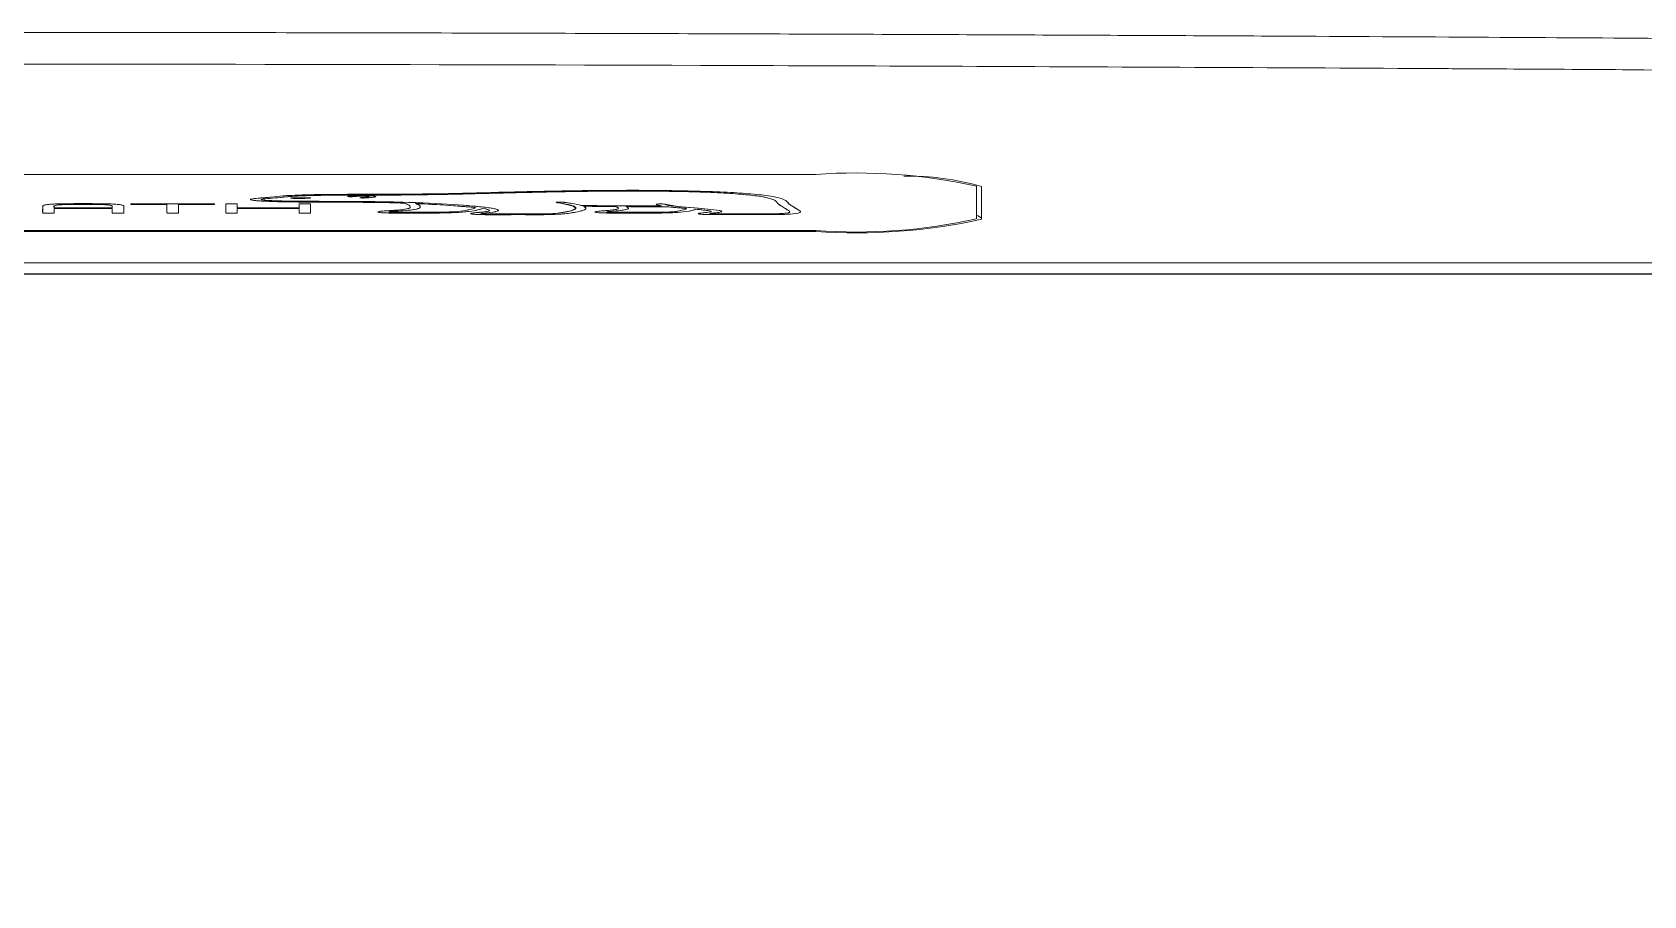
# Model space of a CAD drawing. Extents: x 3571 to 9666, y -561 to 1991.
# Drawn here: x 8438.6 to 8488.7, y 255.7 to 282.5 of the extents above; entities that cross this region are included whole.
import ezdxf

# ---------------------------------------------------------------- set-up
doc = ezdxf.new("R2010")
doc.units = 0
doc.header["$LTSCALE"] = 20
doc.header["$MEASUREMENT"] = 0
doc.layers.get('0').update_dxf_attribs({"linetype": 'CONTINUOUS'})

msp = doc.modelspace()

# ---------------------------------------------------------------- linework, layer by layer
at = {"color": 7, "linetype": 'Continuous', "lineweight": 15}
for p, q in [((8462.996, 278.128), (8411.771, 278.128)), ((8462.996, 278.128), (8411.771, 278.128)), ((8467.996, 276.746), (8467.996, 277.764)), ((8467.996, 276.746), (8467.996, 277.764)), ((8468.146, 276.733), (8468.146, 277.751)), ((8439.329, 277.088), (8441.13, 277.088)), ((8439.329, 277.088), (8441.13, 277.088)), ((8439.329, 277.064), (8439.329, 276.929)), ((8441.13, 277.064), (8439.329, 277.064)), ((8439.329, 277.064), (8439.329, 276.929)), ((8441.13, 277.064), (8439.329, 277.064)), ((8441.13, 276.929), (8441.13, 277.064)), ((8441.13, 276.929), (8441.13, 277.064)), ((8441.744, 277.216), (8444.28, 277.216)), ((8441.744, 277.216), (8444.28, 277.216)), ((8442.832, 277.195), (8441.744, 277.195)), ((8442.832, 277.195), (8441.744, 277.195)), ((8442.832, 276.929), (8442.832, 277.195)), ((8442.832, 276.929), (8442.832, 277.195)), ((8443.192, 277.195), (8443.192, 276.929)), ((8444.28, 277.195), (8443.192, 277.195)), ((8443.192, 277.195), (8443.192, 276.929)), ((8444.28, 277.195), (8443.192, 277.195)), ((8444.312, 277.214), (8444.312, 277.196)), ((8444.312, 277.214), (8444.312, 277.196)), ((8445.017, 277.088), (8446.936, 277.088)), ((8445.017, 277.088), (8446.936, 277.088)), ((8446.936, 277.064), (8445.017, 277.064)), ((8446.936, 277.064), (8445.017, 277.064)), ((8461.798, 277.251), (8461.735, 277.314)), ((8461.798, 277.251), (8461.735, 277.314)), ((8462.066, 277.317), (8462.13, 277.252)), ((8462.066, 277.317), (8462.13, 277.252)), ((8444.979, 276.927), (8444.696, 276.927)), ((8444.979, 276.927), (8444.696, 276.927)), ((8447.258, 276.927), (8446.976, 276.927)), ((8447.258, 276.927), (8446.976, 276.927)), ((8397.996, 276.382), (8462.996, 276.382)), ((8397.996, 276.382), (8462.996, 276.382)), ((8397.996, 276.358), (8462.996, 276.358)), ((8462.996, 276.358), (8462.996, 276.382)), ((8462.996, 276.358), (8462.996, 276.382)), ((8534.933, 275.031), (8326.06, 275.031)), ((8326.3, 275.377), (8534.692, 275.377))]:
    msp.add_line(p, q, dxfattribs=at)
at = {"color": 7, "linetype": 'Continuous', "lineweight": 15, "flags": 128}
for points in [[(8444.696, 276.927), (8444.681, 276.927), (8444.669, 276.927), (8444.66, 276.929), (8444.658, 276.929), (8444.657, 276.929), (8444.657, 276.929), (8444.657, 276.929), (8444.657, 276.929), (8444.657, 276.929), (8444.657, 276.929), (8444.657, 276.929), (8444.657, 276.929), (8444.657, 276.929), (8444.657, 277.088), (8444.657, 277.158), (8444.657, 277.189), (8444.657, 277.203), (8444.657, 277.209), (8444.657, 277.213), (8444.66, 277.214), (8444.669, 277.215), (8444.683, 277.216), (8444.69, 277.216), (8444.693, 277.216), (8444.695, 277.216), (8444.695, 277.216), (8444.696, 277.216), (8444.696, 277.216), (8444.696, 277.216), (8444.696, 277.216), (8444.696, 277.216), (8444.696, 277.216), (8444.854, 277.216), (8444.924, 277.216), (8444.979, 277.216), (8444.993, 277.216), (8445.005, 277.215), (8445.015, 277.214), (8445.017, 277.214), (8445.017, 277.213), (8445.017, 277.213), (8445.017, 277.213), (8445.017, 277.213), (8445.017, 277.213), (8445.017, 277.213), (8445.017, 277.213), (8445.017, 277.213), (8445.017, 277.213), (8445.017, 277.088)], [(8444.696, 276.927), (8444.681, 276.927), (8444.669, 276.927), (8444.66, 276.929), (8444.658, 276.929), (8444.657, 276.929), (8444.657, 276.929), (8444.657, 276.929), (8444.657, 276.929), (8444.657, 276.929), (8444.657, 276.929), (8444.657, 276.929), (8444.657, 276.929), (8444.657, 276.929), (8444.657, 277.088), (8444.657, 277.158), (8444.657, 277.189), (8444.657, 277.203), (8444.657, 277.209), (8444.657, 277.213), (8444.66, 277.214), (8444.669, 277.215), (8444.683, 277.216), (8444.69, 277.216), (8444.693, 277.216), (8444.695, 277.216), (8444.695, 277.216), (8444.696, 277.216), (8444.696, 277.216), (8444.696, 277.216), (8444.696, 277.216), (8444.696, 277.216), (8444.696, 277.216), (8444.854, 277.216), (8444.924, 277.216), (8444.979, 277.216), (8444.993, 277.216), (8445.005, 277.215), (8445.015, 277.214), (8445.017, 277.214), (8445.017, 277.213), (8445.017, 277.213), (8445.017, 277.213), (8445.017, 277.213), (8445.017, 277.213), (8445.017, 277.213), (8445.017, 277.213), (8445.017, 277.213), (8445.017, 277.213), (8445.017, 277.088)], [(8446.936, 277.088), (8446.936, 277.158), (8446.936, 277.189), (8446.936, 277.203), (8446.936, 277.209), (8446.936, 277.213), (8446.939, 277.214), (8446.947, 277.215), (8446.962, 277.216), (8446.969, 277.216), (8446.973, 277.216), (8446.974, 277.216), (8446.975, 277.216), (8446.975, 277.216), (8446.975, 277.216), (8446.976, 277.216), (8446.976, 277.216), (8446.976, 277.216), (8446.976, 277.216), (8447.134, 277.216), (8447.203, 277.216), (8447.258, 277.216), (8447.272, 277.216), (8447.285, 277.215), (8447.294, 277.214), (8447.296, 277.214), (8447.296, 277.213), (8447.296, 277.213), (8447.296, 277.213), (8447.296, 277.213), (8447.296, 277.213), (8447.296, 277.213), (8447.296, 277.213), (8447.296, 277.213), (8447.296, 277.213), (8447.296, 277.054), (8447.296, 276.984), (8447.296, 276.954), (8447.296, 276.94), (8447.296, 276.934), (8447.296, 276.929), (8447.293, 276.928), (8447.285, 276.927), (8447.272, 276.927), (8447.258, 276.927)], [(8446.936, 277.088), (8446.936, 277.158), (8446.936, 277.189), (8446.936, 277.203), (8446.936, 277.209), (8446.936, 277.213), (8446.939, 277.214), (8446.947, 277.215), (8446.962, 277.216), (8446.969, 277.216), (8446.973, 277.216), (8446.974, 277.216), (8446.975, 277.216), (8446.975, 277.216), (8446.975, 277.216), (8446.976, 277.216), (8446.976, 277.216), (8446.976, 277.216), (8446.976, 277.216), (8447.134, 277.216), (8447.203, 277.216), (8447.258, 277.216), (8447.272, 277.216), (8447.285, 277.215), (8447.294, 277.214), (8447.296, 277.214), (8447.296, 277.213), (8447.296, 277.213), (8447.296, 277.213), (8447.296, 277.213), (8447.296, 277.213), (8447.296, 277.213), (8447.296, 277.213), (8447.296, 277.213), (8447.296, 277.213), (8447.296, 277.054), (8447.296, 276.984), (8447.296, 276.954), (8447.296, 276.94), (8447.296, 276.934), (8447.296, 276.929), (8447.293, 276.928), (8447.285, 276.927), (8447.272, 276.927), (8447.258, 276.927)], [(8446.976, 276.927), (8446.96, 276.927), (8446.947, 276.927), (8446.938, 276.929), (8446.936, 276.929), (8446.936, 276.929), (8446.936, 276.929), (8446.936, 276.929), (8446.936, 276.929), (8446.936, 276.929), (8446.936, 276.929), (8446.936, 276.929), (8446.936, 276.929), (8446.936, 276.929), (8446.936, 277.064)], [(8446.976, 276.927), (8446.96, 276.927), (8446.947, 276.927), (8446.938, 276.929), (8446.936, 276.929), (8446.936, 276.929), (8446.936, 276.929), (8446.936, 276.929), (8446.936, 276.929), (8446.936, 276.929), (8446.936, 276.929), (8446.936, 276.929), (8446.936, 276.929), (8446.936, 276.929), (8446.936, 277.064)], [(8452.756, 276.934), (8452.756, 276.934), (8452.756, 276.934), (8452.756, 276.934), (8452.756, 276.934), (8452.756, 276.934), (8452.754, 276.934), (8452.747, 276.934), (8452.73, 276.932), (8452.686, 276.928), (8452.606, 276.918), (8452.59, 276.915), (8452.589, 276.911), (8452.599, 276.908), (8452.629, 276.905), (8452.671, 276.902), (8452.759, 276.901), (8452.94, 276.901), (8453.24, 276.901), (8453.779, 276.901), (8454.399, 276.901), (8454.694, 276.903), (8454.826, 276.91), (8454.876, 276.914), (8454.897, 276.916), (8454.905, 276.917), (8454.909, 276.918), (8454.911, 276.918), (8454.912, 276.918), (8454.912, 276.918), (8454.912, 276.918), (8454.912, 276.918), (8454.912, 276.918), (8455.395, 277), (8455.539, 277.078), (8455.455, 277.146), (8455.11, 277.227), (8454.953, 277.25)], [(8458.204, 277.148), (8458.065, 277.181), (8458.041, 277.195), (8458.047, 277.202), (8458.071, 277.206), (8458.109, 277.209), (8458.14, 277.21), (8458.176, 277.21), (8458.213, 277.21), (8458.243, 277.21), (8458.275, 277.208), (8458.298, 277.205), (8458.313, 277.201), (8458.317, 277.199), (8458.318, 277.198), (8458.318, 277.198), (8458.318, 277.198), (8458.318, 277.198), (8458.318, 277.198), (8458.318, 277.198), (8458.318, 277.198), (8458.318, 277.198), (8458.318, 277.198), (8458.705, 277.128), (8459.347, 277.074), (8459.73, 277.039), (8460.017, 277.003), (8460.081, 276.975), (8459.984, 276.947), (8459.776, 276.926), (8459.736, 276.921), (8459.711, 276.916), (8459.704, 276.912), (8459.71, 276.909), (8459.729, 276.905), (8459.759, 276.903), (8459.799, 276.902), (8459.867, 276.901), (8459.977, 276.901), (8460.173, 276.901), (8460.523, 276.901), (8461.117, 276.901), (8461.378, 276.901), (8461.493, 276.901), (8461.584, 276.901), (8461.626, 276.901), (8461.698, 276.902), (8461.877, 276.908), (8462.035, 276.92), (8462.144, 276.937), (8462.192, 276.96), (8462.177, 276.988), (8462.108, 277.032), (8461.922, 277.151)], [(8462.252, 277.154), (8462.438, 277.035), (8462.506, 276.99), (8462.521, 276.957), (8462.449, 276.928), (8462.288, 276.904), (8462.047, 276.887), (8461.861, 276.88), (8461.703, 276.877), (8461.61, 276.877), (8461.589, 276.877), (8461.584, 276.877), (8461.583, 276.877), (8461.582, 276.877), (8461.582, 276.877), (8461.582, 276.877), (8461.582, 276.877), (8461.582, 276.877), (8461.582, 276.877), (8460.529, 276.877), (8460.115, 276.877), (8459.655, 276.878), (8459.521, 276.883), (8459.416, 276.89), (8459.368, 276.897), (8459.342, 276.907), (8459.361, 276.917), (8459.589, 276.944), (8459.745, 276.967), (8459.732, 276.989), (8459.547, 277.015), (8459.264, 277.044)], [(8468.146, 276.77), (8468.047, 276.843), (8467.996, 276.86)]]:
    msp.add_lwpolyline(points, dxfattribs=at)
at = {"color": 7, "linetype": 'Continuous', "lineweight": 15}
for centre, radius, start, end in [((8464.24, 260.68), 17.493, 77.5989, 94.0761), ((8464.24, 260.68), 17.493, 77.5989, 94.0761), ((8465.933, 270.259), 7.812, 73.5397, 91.4767), ((8439.15, 278.376), 1.457, 263.9491, 277.0618), ((8464.24, 293.831), 17.493, 265.9241, 282.4008), ((8464.24, 293.831), 17.493, 265.9241, 282.4008), ((8464.277, 294.33), 18.018, 265.9243, 282.4009)]:
    msp.add_arc(centre, radius, start, end, dxfattribs=at)
for points, knots in [([(8586.207, 275.427), (8585.806, 275.498), (8583.419, 275.921), (8579.407, 276.556), (8574.923, 277.222), (8571.363, 277.715), (8568.282, 278.12), (8565.166, 278.503), (8562.334, 278.832), (8559.608, 279.131), (8556.857, 279.416), (8553.887, 279.705), (8550.806, 279.983), (8547.538, 280.254), (8544.104, 280.517), (8538.234, 280.927), (8530.155, 281.388), (8520.154, 281.808), (8510.689, 282.088), (8503.385, 282.226), (8497.997, 282.291), (8494.011, 282.324), (8489.265, 282.357), (8483.597, 282.392), (8477.009, 282.429), (8469.496, 282.464), (8461.058, 282.497), (8451.694, 282.524), (8441.404, 282.543), (8434.235, 282.546), (8430.496, 282.547)], [0, 0, 0, 0, 0.007942, 0.047278, 0.078077, 0.09541, 0.117873, 0.138922, 0.157097, 0.174981, 0.193535, 0.211422, 0.233444, 0.254725, 0.276456, 0.30182, 0.371991, 0.43612, 0.496896, 0.553414, 0.574736, 0.598799, 0.628672, 0.664319, 0.705767, 0.753009, 0.806051, 0.864895, 0.929545, 1, 1, 1, 1]), ([(8534.692, 275.377), (8534.618, 275.481), (8534.542, 275.584), (8534.429, 275.731), (8534.395, 275.774), (8534.327, 275.862), (8534.292, 275.906), (8534.187, 276.037), (8534.115, 276.125), (8533.894, 276.388), (8533.74, 276.563), (8533.259, 277.088), (8532.912, 277.438), (8532.445, 277.876), (8532.35, 277.963), (8532.206, 278.094), (8532.148, 278.138), (8532.01, 278.225), (8531.931, 278.269), (8531.478, 278.485), (8530.944, 278.657), (8529.541, 278.993), (8528.671, 279.157), (8527.131, 279.395), (8526.578, 279.473), (8525.692, 279.588), (8525.387, 279.626), (8524.758, 279.701), (8524.435, 279.738), (8522.771, 279.921), (8521.294, 280.06), (8518.081, 280.322), (8516.344, 280.444), (8512.645, 280.669), (8510.684, 280.772), (8506.578, 280.956), (8504.433, 281.037), (8500.005, 281.177), (8497.722, 281.234), (8493.065, 281.326), (8490.691, 281.359), (8487.698, 281.385), (8487.098, 281.389), (8485.896, 281.396), (8485.295, 281.4), (8484.094, 281.407), (8483.492, 281.41), (8482.591, 281.415), (8482.29, 281.417), (8481.689, 281.42), (8481.389, 281.422), (8478.682, 281.437), (8476.278, 281.449), (8469.058, 281.482), (8464.242, 281.501), (8449.788, 281.546), (8440.142, 281.561), (8430.496, 281.561)], [0.7121402, 0.7121402, 0.7121402, 0.7121402, 0.719641, 0.719641, 0.7228269, 0.7228269, 0.7260128, 0.7260128, 0.7323846, 0.7323846, 0.7451281, 0.7451281, 0.7706153, 0.7706153, 0.7769871, 0.7769871, 0.780173, 0.780173, 0.7833589, 0.7833589, 0.7961025, 0.7961025, 0.8088461, 0.8088461, 0.8152179, 0.8152179, 0.8184038, 0.8184038, 0.8215897, 0.8215897, 0.8343333, 0.8343333, 0.8470769, 0.8470769, 0.8598205, 0.8598205, 0.8725641, 0.8725641, 0.8853077, 0.8853077, 0.8980513, 0.8980513, 0.9012372, 0.9012372, 0.9044231, 0.9044231, 0.907609, 0.907609, 0.9092019, 0.9092019, 0.9107949, 0.9107949, 0.9235384, 0.9235384, 0.9490256, 0.9490256, 1, 1, 1, 1]), ([(8446.083, 277.425), (8446.192, 277.437), (8446.411, 277.462), (8446.88, 277.485), (8447.356, 277.499), (8447.831, 277.506), (8448.298, 277.509), (8448.919, 277.509), (8449.855, 277.508), (8451.265, 277.523), (8452.641, 277.559), (8453.901, 277.59), (8455.006, 277.614), (8456.458, 277.634), (8457.942, 277.636), (8459.307, 277.611), (8460.251, 277.576), (8460.906, 277.531), (8461.441, 277.477), (8461.867, 277.409), (8461.997, 277.349), (8462.066, 277.317)], [0, 0, 0, 0, 0.031713, 0.063849, 0.086985, 0.112266, 0.140208, 0.160701, 0.210342, 0.287821, 0.384064, 0.44004, 0.498202, 0.565996, 0.673198, 0.729153, 0.786354, 0.839348, 0.868778, 0.930854, 1, 1, 1, 1]), ([(8446.083, 277.425), (8446.192, 277.437), (8446.411, 277.462), (8446.88, 277.485), (8447.356, 277.499), (8447.831, 277.506), (8448.298, 277.509), (8448.919, 277.509), (8449.855, 277.508), (8451.265, 277.523), (8452.641, 277.559), (8453.901, 277.59), (8455.006, 277.614), (8456.458, 277.634), (8457.942, 277.636), (8459.307, 277.611), (8460.251, 277.576), (8460.906, 277.531), (8461.441, 277.477), (8461.867, 277.409), (8461.997, 277.349), (8462.066, 277.317)], [0, 0, 0, 0, 0.031713, 0.063849, 0.086985, 0.112266, 0.140208, 0.160701, 0.210342, 0.287821, 0.384064, 0.44004, 0.498202, 0.565996, 0.673198, 0.729153, 0.786354, 0.839348, 0.868778, 0.930854, 1, 1, 1, 1]), ([(8461.735, 277.314), (8461.609, 277.398), (8461.244, 277.464), (8460.65, 277.513), (8459.366, 277.618), (8457.326, 277.619), (8455.839, 277.601), (8454.908, 277.59), (8453.998, 277.567), (8453.118, 277.545), (8452.364, 277.526), (8451.584, 277.507), (8450.79, 277.494), (8450.218, 277.486), (8449.525, 277.485), (8448.914, 277.485), (8448.728, 277.485), (8448.542, 277.485), (8448.356, 277.484), (8447.365, 277.483), (8446.7, 277.459), (8446.377, 277.414), (8446.369, 277.413), (8446.361, 277.412), (8446.353, 277.411)], [0, 0, 0, 0, 0.1390248, 0.1390248, 0.1390248, 0.2780496, 0.2780496, 0.2780496, 0.4170744, 0.4170744, 0.4170744, 0.5560992, 0.5560992, 0.5560992, 0.695124, 0.695124, 0.695124, 0.8472279, 0.8472279, 0.8472279, 0.9862527, 0.9862527, 0.9862527, 0.9999967, 0.9999967, 0.9999967, 0.9999967]), ([(8461.735, 277.314), (8461.671, 277.344), (8461.55, 277.4), (8461.157, 277.464), (8460.665, 277.514), (8460.059, 277.556), (8459.182, 277.589), (8457.73, 277.615), (8456.068, 277.608), (8454.356, 277.576), (8453.022, 277.542), (8451.739, 277.511), (8450.529, 277.488), (8449.563, 277.485), (8448.961, 277.485), (8448.665, 277.485), (8448.52, 277.485), (8448.428, 277.485), (8448.388, 277.484), (8448.37, 277.484), (8448.363, 277.484), (8448.359, 277.484), (8448.358, 277.484), (8448.357, 277.484), (8448.108, 277.484), (8447.646, 277.48), (8447.083, 277.466), (8446.702, 277.446), (8446.484, 277.428), (8446.389, 277.415), (8446.353, 277.411)], [0, 0, 0, 0, 0.067679, 0.128077, 0.156571, 0.207302, 0.262913, 0.317602, 0.452125, 0.531264, 0.60887, 0.684651, 0.754398, 0.814077, 0.843169, 0.853676, 0.862923, 0.866991, 0.868781, 0.869569, 0.869915, 0.870068, 0.870135, 0.870164, 0.870188, 0.911274, 0.946094, 0.967152, 0.987655, 1, 1, 1, 1]), ([(8438.969, 276.929), (8438.967, 276.979), (8438.965, 277.04), (8438.974, 277.118), (8438.951, 277.155), (8439.054, 277.184), (8439.201, 277.201), (8439.466, 277.214), (8439.825, 277.219), (8440.229, 277.219), (8440.632, 277.219), (8440.991, 277.214), (8441.256, 277.201), (8441.405, 277.184), (8441.508, 277.155), (8441.486, 277.118), (8441.493, 277.062), (8441.49, 277.01), (8441.49, 276.965), (8441.491, 276.945), (8441.49, 276.936), (8441.491, 276.933), (8441.49, 276.931), (8441.491, 276.93), (8441.49, 276.929), (8441.486, 276.928), (8441.482, 276.928), (8441.479, 276.927)], [0, 0, 0, 0, 0.20887, 0.261087, 0.331134, 0.361966, 0.387819, 0.413062, 0.458708, 0.498323, 0.537779, 0.583361, 0.608673, 0.634592, 0.665455, 0.735481, 0.787698, 0.904665, 0.956131, 0.978778, 0.98874, 0.993125, 0.995053, 0.996568, 0.997291, 0.998294, 1, 1, 1, 1]), ([(8438.969, 276.929), (8438.969, 277), (8438.969, 277.07), (8438.969, 277.141), (8438.969, 277.171), (8439.064, 277.19), (8439.419, 277.213), (8439.697, 277.219), (8440.089, 277.219), (8440.182, 277.219), (8440.276, 277.219), (8440.37, 277.219), (8440.759, 277.219), (8441.037, 277.213), (8441.394, 277.19), (8441.49, 277.171), (8441.49, 277.141), (8441.49, 277.07), (8441.49, 277), (8441.49, 276.929), (8441.49, 276.929), (8441.486, 276.928), (8441.479, 276.927)], [0, 0, 0, 0, 0.3360694, 0.3360694, 0.3360694, 0.3951222, 0.3951222, 0.454175, 0.454175, 0.454175, 0.4867722, 0.4867722, 0.4867722, 0.545825, 0.545825, 0.6048778, 0.6048778, 0.6048778, 0.9409472, 0.9409472, 0.9409472, 0.9999855, 0.9999855, 0.9999855, 0.9999855]), ([(8441.13, 277.088), (8441.129, 277.099), (8441.126, 277.124), (8441.147, 277.155), (8441.049, 277.176), (8440.937, 277.186), (8440.669, 277.197), (8440.23, 277.195), (8439.79, 277.197), (8439.522, 277.186), (8439.41, 277.176), (8439.27, 277.144), (8439.302, 277.113), (8439.329, 277.088)], [0, 0, 0, 0, 0.109934, 0.246434, 0.289894, 0.329355, 0.368592, 0.500142, 0.631562, 0.670763, 0.710197, 0.75365, 1, 1, 1, 1]), ([(8441.13, 277.088), (8441.13, 277.105), (8441.13, 277.122), (8441.13, 277.139), (8441.13, 277.161), (8441.086, 277.175), (8440.819, 277.194), (8440.627, 277.196), (8440.37, 277.196), (8440.276, 277.196), (8440.182, 277.196), (8440.089, 277.196), (8439.832, 277.196), (8439.64, 277.194), (8439.374, 277.175), (8439.33, 277.161), (8439.33, 277.139), (8439.329, 277.122), (8439.329, 277.105), (8439.329, 277.088)], [0.0000031, 0.0000031, 0.0000031, 0.0000031, 0.1893257, 0.1893257, 0.1893257, 0.3258258, 0.3258258, 0.4623259, 0.4623259, 0.4623259, 0.537674, 0.537674, 0.537674, 0.6741742, 0.6741742, 0.8106743, 0.8106743, 0.8106743, 0.9999969, 0.9999969, 0.9999969, 0.9999969]), ([(8441.705, 277.196), (8441.705, 277.2), (8441.706, 277.204), (8441.705, 277.21), (8441.706, 277.212), (8441.705, 277.214), (8441.706, 277.214), (8441.71, 277.215), (8441.715, 277.215), (8441.722, 277.216), (8441.732, 277.216), (8441.74, 277.216), (8441.744, 277.216)], [0, 0, 0, 0, 0.460722, 0.663419, 0.75263, 0.822723, 0.841458, 0.864823, 0.89211, 0.923304, 0.958784, 1, 1, 1, 1]), ([(8441.705, 277.196), (8441.705, 277.202), (8441.705, 277.208), (8441.705, 277.214), (8441.705, 277.215), (8441.718, 277.216), (8441.744, 277.216)], [0, 0, 0, 0, 0.322952, 0.322952, 0.322952, 1, 1, 1, 1]), ([(8441.708, 277.196), (8441.708, 277.196), (8441.708, 277.196), (8441.707, 277.196), (8441.707, 277.196), (8441.707, 277.196), (8441.707, 277.196), (8441.707, 277.196), (8441.706, 277.196), (8441.706, 277.196), (8441.706, 277.196), (8441.706, 277.196), (8441.706, 277.196), (8441.705, 277.196)], [0, 0, 0, 0, 0.086303, 0.14194, 0.178037, 0.214487, 0.22747, 0.239978, 0.251162, 0.264984, 0.300628, 0.408856, 1, 1, 1, 1]), ([(8441.744, 277.195), (8441.739, 277.195), (8441.73, 277.195), (8441.719, 277.195), (8441.712, 277.196), (8441.709, 277.196), (8441.708, 277.196)], [0, 0, 0, 0, 0.39732, 0.7097, 0.905333, 1, 1, 1, 1]), ([(8444.28, 277.216), (8444.287, 277.216), (8444.295, 277.216), (8444.305, 277.216), (8444.309, 277.215), (8444.311, 277.215), (8444.312, 277.214), (8444.312, 277.214)], [0, 0, 0, 0, 0.420815, 0.518599, 0.598991, 0.757849, 1, 1, 1, 1]), ([(8444.312, 277.196), (8444.312, 277.196), (8444.312, 277.196), (8444.311, 277.196), (8444.309, 277.196), (8444.304, 277.195), (8444.294, 277.195), (8444.286, 277.195), (8444.28, 277.195)], [0, 0, 0, 0, 0.144697, 0.200039, 0.262449, 0.368949, 0.5416, 1, 1, 1, 1]), ([(8445.017, 277.064), (8445.018, 277.039), (8445.018, 277.003), (8445.017, 276.962), (8445.018, 276.944), (8445.016, 276.935), (8445.02, 276.931), (8445.015, 276.928), (8445.006, 276.927), (8444.994, 276.927), (8444.984, 276.927), (8444.979, 276.927)], [0, 0, 0, 0, 0.542079, 0.780581, 0.885531, 0.931706, 0.967979, 0.976157, 0.984255, 0.992242, 1, 1, 1, 1]), ([(8445.017, 277.064), (8445.018, 277.039), (8445.018, 277.003), (8445.017, 276.962), (8445.018, 276.944), (8445.016, 276.935), (8445.02, 276.931), (8445.015, 276.928), (8445.006, 276.927), (8444.994, 276.927), (8444.984, 276.927), (8444.979, 276.927)], [0, 0, 0, 0, 0.542079, 0.780581, 0.885531, 0.931706, 0.967979, 0.976157, 0.984255, 0.992242, 1, 1, 1, 1]), ([(8450.188, 277.236), (8449.918, 277.245), (8449.632, 277.252), (8449.33, 277.256), (8448.861, 277.262), (8448.064, 277.265), (8447.423, 277.268), (8447.224, 277.269), (8447.025, 277.27), (8446.827, 277.271), (8446.422, 277.273), (8445.745, 277.29), (8445.508, 277.323), (8445.384, 277.34), (8445.395, 277.359), (8445.542, 277.377), (8445.62, 277.387), (8445.722, 277.394), (8445.915, 277.408), (8446.002, 277.415), (8446.071, 277.423), (8446.077, 277.424), (8446.083, 277.425)], [0, 0, 0, 0, 0.138054, 0.138054, 0.138054, 0.276108, 0.276108, 0.276108, 0.437954, 0.437954, 0.437954, 0.576009, 0.576009, 0.576009, 0.714063, 0.714063, 0.714063, 0.852117, 0.852117, 0.990171, 0.990171, 1, 1, 1, 1]), ([(8450.188, 277.236), (8449.999, 277.242), (8449.53, 277.256), (8448.582, 277.263), (8447.729, 277.267), (8447.074, 277.27), (8446.597, 277.271), (8446.151, 277.282), (8445.777, 277.299), (8445.595, 277.312), (8445.478, 277.326), (8445.421, 277.34), (8445.42, 277.356), (8445.49, 277.371), (8445.638, 277.388), (8445.87, 277.403), (8446.014, 277.418), (8446.083, 277.425)], [0, 0, 0, 0, 0.0922829, 0.229592, 0.4300892, 0.4826, 0.5280575, 0.6473262, 0.6896227, 0.730289, 0.761522, 0.7906789, 0.8194057, 0.86011, 0.8882573, 0.9462464, 1, 1, 1, 1]), ([(8446.353, 277.411), (8446.249, 277.401), (8446.056, 277.384), (8445.794, 277.365), (8445.748, 277.348), (8445.762, 277.34), (8445.831, 277.329), (8446.022, 277.315), (8446.381, 277.301), (8446.675, 277.297), (8446.85, 277.295)], [0, 0, 0, 0, 0.20392, 0.379699, 0.428926, 0.475881, 0.508636, 0.639271, 0.786203, 1, 1, 1, 1]), ([(8446.353, 277.411), (8446.249, 277.401), (8446.056, 277.384), (8445.794, 277.365), (8445.748, 277.348), (8445.762, 277.34), (8445.831, 277.329), (8446.022, 277.315), (8446.381, 277.301), (8446.675, 277.297), (8446.85, 277.295)], [0, 0, 0, 0, 0.20392, 0.379699, 0.428926, 0.475881, 0.508636, 0.639271, 0.786203, 1, 1, 1, 1]), ([(8446.685, 277.395), (8446.684, 277.395), (8446.684, 277.395), (8446.683, 277.396), (8446.684, 277.397), (8446.69, 277.398), (8446.698, 277.399), (8446.712, 277.4), (8446.724, 277.4), (8446.73, 277.401)], [0, 0, 0, 0, 0.04413, 0.1256, 0.334216, 0.473974, 0.625825, 0.796202, 1, 1, 1, 1]), ([(8446.98, 277.376), (8446.978, 277.376), (8446.97, 277.376), (8446.95, 277.375), (8446.921, 277.375), (8446.887, 277.375), (8446.855, 277.376), (8446.819, 277.377), (8446.775, 277.382), (8446.726, 277.386), (8446.695, 277.392), (8446.686, 277.394), (8446.685, 277.395), (8446.685, 277.395), (8446.685, 277.395)], [0, 0, 0, 0, 0.017805, 0.051589, 0.140616, 0.209049, 0.282551, 0.361488, 0.486811, 0.756898, 0.921891, 0.995116, 0.999667, 1, 1, 1, 1]), ([(8446.98, 277.376), (8446.979, 277.376), (8446.872, 277.373), (8446.811, 277.378), (8446.688, 277.389), (8446.685, 277.395), (8446.685, 277.395)], [0, 0, 0, 0, 0.49917, 0.49917, 0.49917, 1, 1, 1, 1]), ([(8446.73, 277.401), (8446.731, 277.401), (8446.732, 277.401), (8446.746, 277.401), (8446.8, 277.402), (8446.913, 277.404), (8447.091, 277.404), (8447.221, 277.402), (8447.293, 277.4)], [0, 0, 0, 0, 0.001576, 0.005842, 0.082684, 0.297309, 0.60832, 1, 1, 1, 1]), ([(8446.85, 277.295), (8446.938, 277.294), (8447.114, 277.293), (8447.585, 277.291), (8448.3, 277.288), (8449.547, 277.283), (8451.046, 277.239), (8452.161, 277.163), (8452.854, 277.095), (8453.126, 277.041), (8453.176, 276.982), (8452.896, 276.95), (8452.756, 276.934)], [0, 0, 0, 0, 0.028697, 0.057394, 0.152902, 0.261599, 0.461431, 0.661536, 0.748987, 0.8359, 0.918194, 1, 1, 1, 1]), ([(8446.85, 277.295), (8447.047, 277.294), (8447.245, 277.293), (8447.442, 277.292), (8448.091, 277.289), (8448.9, 277.286), (8449.387, 277.28), (8450.735, 277.262), (8451.785, 277.192), (8453.096, 277.078), (8453.448, 276.99), (8452.756, 276.934)], [0, 0, 0, 0, 0.27971, 0.27971, 0.27971, 0.519806, 0.519806, 0.519806, 0.759903, 0.759903, 1, 1, 1, 1]), ([(8447.293, 277.4), (8447.294, 277.4), (8447.296, 277.4), (8447.299, 277.4), (8447.303, 277.399), (8447.306, 277.399), (8447.307, 277.398), (8447.303, 277.397), (8447.287, 277.394), (8447.241, 277.39), (8447.168, 277.384), (8447.08, 277.379), (8447.014, 277.377), (8446.985, 277.376), (8446.98, 277.376), (8446.98, 277.376), (8446.98, 277.376)], [0, 0, 0, 0, 0.004723, 0.013358, 0.027045, 0.044843, 0.068074, 0.09941, 0.142275, 0.295532, 0.5394, 0.811672, 0.968085, 0.997949, 0.999886, 1, 1, 1, 1]), ([(8447.293, 277.4), (8447.293, 277.4), (8447.331, 277.399), (8447.28, 277.394), (8447.129, 277.379), (8446.98, 277.376), (8446.98, 277.376)], [0, 0, 0, 0, 0.498609, 0.498609, 0.498609, 1, 1, 1, 1]), ([(8448.962, 277.395), (8449.002, 277.397), (8449.09, 277.401), (8449.195, 277.41), (8449.283, 277.421), (8449.328, 277.432), (8449.327, 277.442), (8449.288, 277.45), (8449.219, 277.457), (8449.134, 277.461), (8449.053, 277.465), (8448.924, 277.466), (8448.779, 277.464), (8448.641, 277.458), (8448.543, 277.452), (8448.479, 277.448), (8448.447, 277.445), (8448.44, 277.442), (8448.445, 277.439), (8448.463, 277.437), (8448.471, 277.437)], [0, 0, 0, 0, 0.070187, 0.154046, 0.242829, 0.328867, 0.383425, 0.434869, 0.512766, 0.540194, 0.59632, 0.647426, 0.730831, 0.813484, 0.879429, 0.920937, 0.941404, 0.96146, 0.980858, 1, 1, 1, 1]), ([(8448.962, 277.395), (8449.002, 277.397), (8449.09, 277.401), (8449.195, 277.41), (8449.283, 277.421), (8449.328, 277.432), (8449.327, 277.442), (8449.288, 277.45), (8449.219, 277.457), (8449.134, 277.461), (8449.053, 277.465), (8448.924, 277.466), (8448.779, 277.464), (8448.641, 277.458), (8448.543, 277.452), (8448.479, 277.448), (8448.447, 277.445), (8448.44, 277.442), (8448.445, 277.439), (8448.463, 277.437), (8448.471, 277.437)], [0, 0, 0, 0, 0.070187, 0.154046, 0.242829, 0.328867, 0.383425, 0.434869, 0.512766, 0.540194, 0.59632, 0.647426, 0.730831, 0.813484, 0.879429, 0.920937, 0.941404, 0.96146, 0.980858, 1, 1, 1, 1]), ([(8448.471, 277.437), (8448.483, 277.436), (8448.508, 277.435), (8448.551, 277.435), (8448.588, 277.436), (8448.606, 277.437), (8448.615, 277.438)], [0, 0, 0, 0, 0.2692431, 0.5456656, 0.7709683, 1, 1, 1, 1]), ([(8448.615, 277.438), (8448.634, 277.439), (8448.841, 277.457), (8449.018, 277.448), (8449.082, 277.444), (8449.11, 277.44), (8449.1, 277.433), (8449.085, 277.423), (8448.965, 277.412), (8448.884, 277.408)], [0, 0, 0, 0, 0.333333, 0.333333, 0.333333, 0.666667, 0.666667, 0.666667, 1, 1, 1, 1]), ([(8448.615, 277.438), (8448.629, 277.439), (8448.662, 277.441), (8448.721, 277.445), (8448.796, 277.449), (8448.869, 277.45), (8448.934, 277.45), (8448.983, 277.449), (8449.029, 277.447), (8449.066, 277.445), (8449.09, 277.441), (8449.102, 277.438), (8449.103, 277.434), (8449.085, 277.427), (8449.036, 277.42), (8448.968, 277.413), (8448.91, 277.41), (8448.884, 277.408)], [0, 0, 0, 0, 0.054091, 0.131926, 0.21189, 0.29246, 0.338152, 0.385934, 0.427475, 0.483499, 0.523891, 0.565577, 0.610808, 0.683673, 0.79881, 0.910189, 1, 1, 1, 1]), ([(8448.884, 277.408), (8448.836, 277.406), (8448.806, 277.402), (8448.849, 277.395), (8448.912, 277.394), (8448.962, 277.395)], [0, 0, 0, 0, 0.5, 0.5, 1, 1, 1, 1]), ([(8448.884, 277.408), (8448.873, 277.408), (8448.85, 277.406), (8448.828, 277.404), (8448.818, 277.401), (8448.824, 277.398), (8448.848, 277.396), (8448.884, 277.395), (8448.924, 277.394), (8448.949, 277.395), (8448.962, 277.395)], [0, 0, 0, 0, 0.131807, 0.261874, 0.387014, 0.510114, 0.630332, 0.749133, 0.872351, 1, 1, 1, 1]), ([(8452.647, 277.07), (8452.543, 277.011), (8452.119, 276.927), (8451.127, 276.927), (8450.722, 276.927), (8450.318, 276.927), (8449.733, 276.927), (8449.593, 276.931), (8449.418, 276.944), (8449.377, 276.954), (8449.388, 276.964), (8449.408, 276.983), (8449.68, 276.998), (8449.684, 276.998)], [0, 0, 0, 0, 0.156715, 0.156715, 0.156715, 0.529854, 0.529854, 0.68657, 0.68657, 0.843285, 0.843285, 0.843285, 1, 1, 1, 1]), ([(8452.647, 277.07), (8452.553, 277.038), (8452.412, 276.989), (8451.903, 276.946), (8451.578, 276.933), (8451.36, 276.928), (8450.861, 276.926), (8450.351, 276.928), (8449.846, 276.926), (8449.618, 276.93), (8449.456, 276.94), (8449.395, 276.951), (8449.382, 276.961), (8449.397, 276.971), (8449.476, 276.983), (8449.579, 276.991), (8449.657, 276.997), (8449.678, 276.998), (8449.682, 276.998), (8449.683, 276.998), (8449.684, 276.998), (8449.684, 276.998)], [0, 0, 0, 0, 0.255348, 0.380292, 0.421303, 0.463344, 0.50799, 0.702179, 0.750957, 0.793243, 0.829971, 0.866085, 0.882983, 0.907417, 0.939423, 0.984939, 0.996663, 0.999261, 0.999826, 0.999954, 1, 1, 1, 1]), ([(8449.684, 276.998), (8449.77, 277.003), (8449.959, 277.014), (8450.213, 277.039), (8450.385, 277.078), (8450.412, 277.136), (8450.336, 277.189), (8450.228, 277.225), (8450.198, 277.234), (8450.19, 277.236), (8450.188, 277.236)], [0, 0, 0, 0, 0.094177, 0.208216, 0.35578, 0.561674, 0.892393, 0.975342, 0.994091, 1, 1, 1, 1]), ([(8449.684, 276.998), (8449.963, 277.014), (8450.345, 277.037), (8450.389, 277.101), (8450.437, 277.171), (8450.197, 277.234), (8450.188, 277.236)], [0, 0, 0, 0, 0.5, 0.5, 0.5, 1, 1, 1, 1]), ([(8449.88, 276.981), (8449.878, 276.981), (8449.873, 276.98), (8449.86, 276.98), (8449.829, 276.978), (8449.779, 276.974), (8449.725, 276.968), (8449.713, 276.962), (8449.739, 276.957), (8449.78, 276.953), (8449.831, 276.951), (8449.941, 276.949), (8450.095, 276.95), (8450.384, 276.949), (8450.671, 276.95), (8450.926, 276.95), (8451.039, 276.95), (8451.088, 276.95), (8451.11, 276.95), (8451.119, 276.95), (8451.124, 276.95), (8451.125, 276.95), (8451.126, 276.95), (8451.127, 276.95), (8451.24, 276.95), (8451.466, 276.953), (8451.847, 276.972), (8452.146, 277.01), (8452.336, 277.054), (8452.399, 277.084), (8452.425, 277.096)], [0, 0, 0, 0, 0.001729, 0.004463, 0.011777, 0.029849, 0.052758, 0.073998, 0.08862, 0.10268, 0.1165, 0.130002, 0.178956, 0.220775, 0.327224, 0.374061, 0.39467, 0.403738, 0.407727, 0.409483, 0.410255, 0.410595, 0.410744, 0.41081, 0.410862, 0.487945, 0.562316, 0.721345, 0.881546, 1, 1, 1, 1]), ([(8449.88, 276.981), (8449.873, 276.98), (8449.718, 276.972), (8449.718, 276.955), (8449.819, 276.95), (8449.914, 276.95), (8450.318, 276.95), (8450.722, 276.95), (8451.127, 276.95), (8452.1, 276.95), (8452.368, 277.062), (8452.425, 277.096)], [0, 0, 0, 0, 0.185839, 0.185839, 0.371678, 0.371678, 0.371678, 0.814161, 0.814161, 0.814161, 1, 1, 1, 1]), ([(8450.556, 277.222), (8450.602, 277.202), (8450.716, 277.154), (8450.739, 277.088), (8450.521, 277.032), (8450.213, 277.001), (8449.982, 276.987), (8449.88, 276.981)], [0, 0, 0, 0, 0.2316185, 0.5677269, 0.751259, 0.8901045, 1, 1, 1, 1]), ([(8450.556, 277.222), (8450.629, 277.197), (8450.735, 277.15), (8450.7, 277.099), (8450.649, 277.025), (8450.186, 276.999), (8449.88, 276.981)], [0, 0, 0, 0, 0.5, 0.5, 0.5, 1, 1, 1, 1]), ([(8452.425, 277.096), (8452.128, 277.123), (8451.628, 277.167), (8450.948, 277.204), (8450.622, 277.219), (8450.56, 277.222), (8450.556, 277.222), (8450.556, 277.222)], [0, 0, 0, 0, 0.545742, 0.915983, 0.994253, 0.999601, 1, 1, 1, 1]), ([(8455.781, 277.139), (8455.936, 277.074), (8455.896, 276.99), (8455.196, 276.906), (8455.039, 276.887), (8454.792, 276.877), (8454.483, 276.877), (8453.909, 276.877), (8453.334, 276.877), (8452.76, 276.877), (8452.557, 276.877), (8452.304, 276.885), (8452.237, 276.928), (8452.559, 276.95), (8452.56, 276.95)], [0, 0, 0, 0, 0.135496, 0.135496, 0.135496, 0.270993, 0.270993, 0.270993, 0.729242, 0.729242, 0.729242, 0.864738, 0.864738, 1, 1, 1, 1]), ([(8455.781, 277.139), (8455.819, 277.114), (8455.902, 277.062), (8455.734, 276.989), (8455.415, 276.934), (8455.183, 276.902), (8454.938, 276.884), (8454.536, 276.873), (8453.989, 276.878), (8453.401, 276.876), (8452.982, 276.877), (8452.701, 276.876), (8452.536, 276.879), (8452.399, 276.886), (8452.311, 276.895), (8452.267, 276.905), (8452.266, 276.916), (8452.333, 276.93), (8452.438, 276.941), (8452.53, 276.948), (8452.555, 276.95), (8452.56, 276.95)], [0, 0, 0, 0, 0.138415, 0.295682, 0.413287, 0.474479, 0.501262, 0.553913, 0.643499, 0.724856, 0.79645, 0.816381, 0.840357, 0.865462, 0.882658, 0.901659, 0.92258, 0.943661, 0.985712, 0.996894, 1, 1, 1, 1]), ([(8452.56, 276.95), (8452.648, 276.96), (8452.825, 276.978), (8452.893, 277.022), (8452.742, 277.052), (8452.647, 277.07)], [0, 0, 0, 0, 0.2634773, 0.5355745, 1, 1, 1, 1]), ([(8452.756, 276.934), (8452.756, 276.934), (8452.588, 276.921), (8452.588, 276.904), (8452.694, 276.901), (8452.766, 276.901), (8453.338, 276.901), (8453.911, 276.901), (8454.676, 276.901), (8454.813, 276.906), (8454.912, 276.918), (8456.291, 277.085), (8454.967, 277.249), (8454.953, 277.25)], [0, 0, 0, 0, 0.135664, 0.135664, 0.271331, 0.271331, 0.271331, 0.728665, 0.728665, 0.864333, 0.864333, 0.864333, 1, 1, 1, 1]), ([(8454.953, 277.25), (8454.906, 277.256), (8454.92, 277.263), (8455.05, 277.268), (8455.134, 277.266), (8455.181, 277.261)], [0, 0, 0, 0, 0.5, 0.5, 0.9999797, 0.9999797, 0.9999797, 0.9999797]), ([(8454.953, 277.25), (8454.944, 277.252), (8454.925, 277.254), (8454.923, 277.259), (8454.942, 277.263), (8454.983, 277.266), (8455.036, 277.267), (8455.092, 277.267), (8455.144, 277.264), (8455.168, 277.262), (8455.181, 277.261)], [0, 0, 0, 0, 0.139592, 0.268226, 0.388335, 0.506241, 0.622869, 0.738304, 0.861827, 1, 1, 1, 1]), ([(8455.181, 277.261), (8455.185, 277.26), (8455.195, 277.259), (8455.224, 277.255), (8455.302, 277.245), (8455.5, 277.215), (8455.618, 277.186), (8455.705, 277.164)], [0, 0, 0, 0, 0.014686, 0.042051, 0.122953, 0.357381, 1, 1, 1, 1]), ([(8455.181, 277.261), (8455.185, 277.26), (8455.195, 277.259), (8455.224, 277.255), (8455.302, 277.245), (8455.5, 277.215), (8455.618, 277.186), (8455.705, 277.164)], [0, 0, 0, 0, 0.014686, 0.042051, 0.122953, 0.357381, 1, 1, 1, 1]), ([(8455.705, 277.164), (8455.839, 277.162), (8456.203, 277.157), (8457.034, 277.148), (8457.736, 277.148), (8458.204, 277.148)], [0, 0, 0, 0, 0.1637787, 0.4422556, 1, 1, 1, 1]), ([(8455.705, 277.164), (8455.839, 277.162), (8456.203, 277.157), (8457.034, 277.148), (8457.736, 277.148), (8458.204, 277.148)], [0, 0, 0, 0, 0.1637787, 0.4422556, 1, 1, 1, 1]), ([(8456.779, 277.128), (8456.565, 277.13), (8456.231, 277.132), (8455.9, 277.137), (8455.781, 277.139)], [0, 0, 0, 0, 0.640658, 1, 1, 1, 1]), ([(8456.779, 277.128), (8456.565, 277.13), (8456.231, 277.132), (8455.9, 277.137), (8455.781, 277.139)], [0, 0, 0, 0, 0.640658, 1, 1, 1, 1]), ([(8459.264, 277.044), (8459.177, 277.004), (8458.912, 276.927), (8458.058, 276.927), (8457.61, 276.927), (8457.162, 276.927), (8456.715, 276.927), (8456.509, 276.927), (8456.357, 276.931), (8456.26, 276.938), (8456.091, 276.951), (8456.141, 276.965), (8456.141, 276.966)], [0.0000011, 0.0000011, 0.0000011, 0.0000011, 0.1775105, 0.1775105, 0.1775105, 0.6454283, 0.6454283, 0.6454283, 0.8229388, 0.8229388, 0.8229388, 0.9995292, 0.9995292, 0.9995292, 0.9995292]), ([(8459.264, 277.044), (8459.191, 277.018), (8459.081, 276.98), (8458.704, 276.944), (8458.439, 276.932), (8458.256, 276.928), (8457.731, 276.925), (8457.167, 276.928), (8456.578, 276.926), (8456.332, 276.932), (8456.196, 276.943), (8456.142, 276.952), (8456.132, 276.96), (8456.136, 276.964), (8456.14, 276.965), (8456.141, 276.966), (8456.141, 276.966)], [0, 0, 0, 0, 0.238395, 0.363324, 0.404546, 0.447104, 0.492929, 0.759976, 0.830652, 0.892329, 0.927599, 0.963981, 0.984397, 0.997179, 0.999798, 1, 1, 1, 1]), ([(8456.141, 276.966), (8456.158, 276.97), (8456.19, 276.978), (8456.282, 276.987), (8456.349, 276.993), (8456.383, 276.996), (8456.391, 276.997), (8456.393, 276.997)], [0, 0, 0, 0, 0.350103, 0.702984, 0.93131, 0.984884, 1, 1, 1, 1]), ([(8456.141, 276.966), (8456.158, 276.97), (8456.19, 276.978), (8456.282, 276.987), (8456.349, 276.993), (8456.383, 276.996), (8456.391, 276.997), (8456.393, 276.997)], [0, 0, 0, 0, 0.350103, 0.702984, 0.93131, 0.984884, 1, 1, 1, 1]), ([(8456.393, 276.997), (8456.449, 277.001), (8456.581, 277.01), (8456.755, 277.03), (8456.851, 277.055), (8456.871, 277.079), (8456.855, 277.093), (8456.848, 277.099)], [0, 0, 0, 0, 0.15443, 0.358573, 0.624451, 0.836738, 1, 1, 1, 1]), ([(8456.393, 276.997), (8456.563, 277.008), (8456.864, 277.029), (8456.864, 277.078), (8456.864, 277.085), (8456.858, 277.091), (8456.848, 277.099)], [0.0000062, 0.0000062, 0.0000062, 0.0000062, 0.5, 0.5, 0.5, 1, 1, 1, 1]), ([(8456.609, 276.98), (8456.603, 276.98), (8456.588, 276.979), (8456.552, 276.975), (8456.514, 276.971), (8456.488, 276.966), (8456.485, 276.962), (8456.499, 276.958), (8456.526, 276.955), (8456.562, 276.952), (8456.606, 276.95), (8456.662, 276.949), (8456.793, 276.95), (8457.066, 276.949), (8457.47, 276.95), (8457.809, 276.95), (8458.001, 276.95), (8458.09, 276.949), (8458.252, 276.951), (8458.479, 276.96), (8458.667, 276.979), (8458.847, 277.009), (8458.933, 277.038), (8458.972, 277.06), (8458.979, 277.066), (8458.981, 277.067), (8458.982, 277.067)], [0, 0, 0, 0, 0.006612, 0.017738, 0.043799, 0.059039, 0.073249, 0.086685, 0.099771, 0.112014, 0.124389, 0.13716, 0.15535, 0.223188, 0.344328, 0.460477, 0.479836, 0.489515, 0.527917, 0.601833, 0.680753, 0.765271, 0.938031, 0.985134, 0.996244, 1, 1, 1, 1]), ([(8456.609, 276.98), (8456.603, 276.98), (8456.588, 276.979), (8456.552, 276.975), (8456.514, 276.971), (8456.488, 276.966), (8456.485, 276.962), (8456.499, 276.958), (8456.526, 276.955), (8456.562, 276.952), (8456.606, 276.95), (8456.662, 276.949), (8456.793, 276.95), (8457.066, 276.949), (8457.47, 276.95), (8457.809, 276.95), (8458.001, 276.95), (8458.09, 276.949), (8458.252, 276.951), (8458.479, 276.96), (8458.667, 276.979), (8458.847, 277.009), (8458.933, 277.038), (8458.972, 277.06), (8458.979, 277.066), (8458.981, 277.067), (8458.982, 277.067)], [0, 0, 0, 0, 0.006612, 0.017738, 0.043799, 0.059039, 0.073249, 0.086685, 0.099771, 0.112014, 0.124389, 0.13716, 0.15535, 0.223188, 0.344328, 0.460477, 0.479836, 0.489515, 0.527917, 0.601833, 0.680753, 0.765271, 0.938031, 0.985134, 0.996244, 1, 1, 1, 1]), ([(8457.16, 277.101), (8457.165, 277.096), (8457.174, 277.089), (8457.179, 277.076), (8457.169, 277.055), (8457.082, 277.027), (8456.875, 277), (8456.694, 276.987), (8456.609, 276.98)], [0, 0, 0, 0, 0.114219, 0.156291, 0.307138, 0.575187, 0.799514, 1, 1, 1, 1]), ([(8457.16, 277.101), (8457.165, 277.096), (8457.174, 277.089), (8457.179, 277.076), (8457.169, 277.055), (8457.082, 277.027), (8456.875, 277), (8456.694, 276.987), (8456.609, 276.98)], [0, 0, 0, 0, 0.114219, 0.156291, 0.307138, 0.575187, 0.799514, 1, 1, 1, 1]), ([(8456.848, 277.099), (8456.848, 277.099), (8456.848, 277.099), (8456.848, 277.099), (8456.848, 277.099), (8456.848, 277.099), (8456.847, 277.099), (8456.846, 277.1), (8456.842, 277.101), (8456.832, 277.105), (8456.81, 277.115), (8456.791, 277.122), (8456.779, 277.128)], [0, 0, 0, 0, 0.0000771, 0.0002274, 0.0006799, 0.0021125, 0.0064135, 0.0194039, 0.0583866, 0.1702173, 0.4591145, 1, 1, 1, 1]), ([(8456.848, 277.099), (8456.848, 277.099), (8456.848, 277.099), (8456.848, 277.099), (8456.848, 277.099), (8456.848, 277.099), (8456.847, 277.099), (8456.846, 277.1), (8456.842, 277.101), (8456.832, 277.105), (8456.81, 277.115), (8456.791, 277.122), (8456.779, 277.128)], [0, 0, 0, 0, 0.0000771, 0.0002274, 0.0006799, 0.0021125, 0.0064135, 0.0194039, 0.0583866, 0.1702173, 0.4591145, 1, 1, 1, 1]), ([(8458.368, 277.124), (8458.128, 277.124), (8457.706, 277.123), (8457.285, 277.125), (8457.105, 277.126)], [0, 0, 0, 0, 0.570691, 1, 1, 1, 1]), ([(8457.105, 277.126), (8457.117, 277.12), (8457.135, 277.112), (8457.154, 277.104), (8457.16, 277.101)], [0, 0, 0, 0, 0.716407, 1, 1, 1, 1]), ([(8458.204, 277.148), (8458.117, 277.162), (8458.056, 277.178), (8458.04, 277.196), (8458.032, 277.204), (8458.093, 277.21), (8458.276, 277.211), (8458.314, 277.204), (8458.318, 277.198), (8458.352, 277.152), (8458.792, 277.119), (8459.204, 277.086), (8459.492, 277.062), (8459.792, 277.038), (8459.992, 277.007), (8460.104, 276.99), (8460.108, 276.97), (8459.935, 276.936), (8459.705, 276.925), (8459.704, 276.912), (8459.704, 276.904), (8459.785, 276.901), (8459.89, 276.901), (8460.454, 276.901), (8461.019, 276.901), (8461.584, 276.901), (8461.593, 276.901), (8461.807, 276.901), (8462.158, 276.929), (8462.229, 276.953), (8462.177, 276.987), (8462.094, 277.042), (8462.008, 277.096), (8461.922, 277.151)], [0, 0, 0, 0, 0.056325, 0.056325, 0.056325, 0.112651, 0.112651, 0.168976, 0.168976, 0.168976, 0.225301, 0.225301, 0.225301, 0.281627, 0.281627, 0.281627, 0.337952, 0.337952, 0.394278, 0.394278, 0.394278, 0.450603, 0.450603, 0.450603, 0.637828, 0.637828, 0.637828, 0.694154, 0.694154, 0.750479, 0.750479, 0.750479, 1, 1, 1, 1]), ([(8458.982, 277.067), (8458.982, 277.067), (8458.982, 277.067), (8458.981, 277.068), (8458.979, 277.068), (8458.976, 277.068), (8458.971, 277.068), (8458.962, 277.069), (8458.945, 277.071), (8458.914, 277.073), (8458.857, 277.078), (8458.754, 277.087), (8458.578, 277.102), (8458.449, 277.116), (8458.368, 277.124)], [0, 0, 0, 0, 0.001067, 0.002452, 0.004136, 0.00811, 0.015218, 0.028007, 0.051078, 0.092949, 0.169714, 0.311421, 0.570214, 1, 1, 1, 1]), ([(8458.982, 277.067), (8458.982, 277.067), (8458.982, 277.067), (8458.777, 277.084), (8458.519, 277.106), (8458.368, 277.124)], [0.000017, 0.000017, 0.000017, 0.000017, 0.003423, 0.003423, 1, 1, 1, 1]), ([(8462.252, 277.154), (8462.338, 277.099), (8462.424, 277.045), (8462.507, 276.99), (8462.57, 276.948), (8462.471, 276.918), (8461.943, 276.876), (8461.593, 276.877), (8461.582, 276.877), (8461.007, 276.877), (8460.432, 276.877), (8459.858, 276.877), (8459.632, 276.877), (8459.409, 276.882), (8459.352, 276.902), (8459.277, 276.926), (8459.64, 276.941), (8459.727, 276.962), (8459.776, 276.973), (8459.764, 276.986), (8459.692, 276.997), (8459.588, 277.013), (8459.416, 277.03), (8459.264, 277.044)], [0, 0, 0, 0, 0.3217188, 0.3217188, 0.3217188, 0.3939994, 0.3939994, 0.46628, 0.46628, 0.46628, 0.7108776, 0.7108776, 0.7108776, 0.7831582, 0.7831582, 0.7831582, 0.8554388, 0.8554388, 0.8554388, 0.9277194, 0.9277194, 0.9277194, 0.9999992, 0.9999992, 0.9999992, 0.9999992]), ([(8461.922, 277.151), (8461.885, 277.172), (8461.827, 277.205), (8461.805, 277.239), (8461.798, 277.251)], [0, 0, 0, 0, 0.642447, 1, 1, 1, 1]), ([(8462.13, 277.252), (8462.14, 277.237), (8462.161, 277.204), (8462.22, 277.171), (8462.252, 277.154)], [0, 0, 0, 0, 0.471162, 1, 1, 1, 1]), ([(8438.98, 276.927), (8438.977, 276.928), (8438.973, 276.928), (8438.969, 276.929), (8438.969, 276.929), (8438.969, 276.929)], [0, 0, 0, 0, 0.626687, 0.841675, 1, 1, 1, 1]), ([(8438.997, 276.927), (8438.996, 276.927), (8438.994, 276.927), (8438.992, 276.927), (8438.988, 276.927), (8438.984, 276.927), (8438.981, 276.927), (8438.98, 276.927)], [0, 0, 0, 0, 0.102267, 0.236871, 0.408687, 0.667721, 1, 1, 1, 1]), ([(8438.997, 276.927), (8438.996, 276.927), (8438.994, 276.927), (8438.992, 276.927), (8438.988, 276.927), (8438.984, 276.927), (8438.981, 276.927), (8438.98, 276.927)], [0, 0, 0, 0, 0.102267, 0.236871, 0.408687, 0.667721, 1, 1, 1, 1]), ([(8439.329, 276.929), (8439.328, 276.928), (8439.314, 276.927), (8439.301, 276.927), (8439.2, 276.927), (8439.098, 276.927), (8438.997, 276.927)], [0, 0, 0, 0, 0.625782, 0.625782, 0.625782, 1, 1, 1, 1]), ([(8441.463, 276.927), (8441.406, 276.927), (8441.324, 276.927), (8441.231, 276.927), (8441.19, 276.927), (8441.17, 276.927), (8441.16, 276.927), (8441.154, 276.927), (8441.149, 276.927), (8441.145, 276.927), (8441.14, 276.927), (8441.135, 276.928), (8441.131, 276.929), (8441.131, 276.929), (8441.13, 276.929)], [0, 0, 0, 0, 0.476986, 0.68686, 0.779205, 0.819836, 0.85176, 0.862439, 0.875268, 0.890194, 0.90706, 0.932877, 0.963355, 1, 1, 1, 1]), ([(8441.463, 276.927), (8441.362, 276.927), (8441.26, 276.927), (8441.158, 276.927), (8441.149, 276.927), (8441.131, 276.927), (8441.13, 276.929)], [0, 0, 0, 0, 0.375, 0.375, 0.375, 1, 1, 1, 1]), ([(8441.479, 276.927), (8441.477, 276.927), (8441.474, 276.927), (8441.469, 276.927), (8441.466, 276.927), (8441.464, 276.927), (8441.464, 276.927), (8441.463, 276.927)], [0, 0, 0, 0, 0.420559, 0.726985, 0.910915, 0.961616, 1, 1, 1, 1]), ([(8441.479, 276.927), (8441.477, 276.927), (8441.474, 276.927), (8441.469, 276.927), (8441.466, 276.927), (8441.464, 276.927), (8441.464, 276.927), (8441.463, 276.927)], [0, 0, 0, 0, 0.420559, 0.726985, 0.910915, 0.961616, 1, 1, 1, 1]), ([(8443.165, 276.927), (8443.108, 276.927), (8443.026, 276.927), (8442.932, 276.927), (8442.891, 276.927), (8442.871, 276.927), (8442.861, 276.927), (8442.853, 276.927), (8442.847, 276.927), (8442.841, 276.927), (8442.836, 276.928), (8442.833, 276.929), (8442.832, 276.929), (8442.832, 276.929)], [0, 0, 0, 0, 0.4779279, 0.6882151, 0.7807427, 0.8214538, 0.8534407, 0.8684091, 0.8865263, 0.9079582, 0.9332493, 0.9634408, 1, 1, 1, 1]), ([(8443.165, 276.927), (8443.108, 276.927), (8443.026, 276.927), (8442.932, 276.927), (8442.891, 276.927), (8442.871, 276.927), (8442.861, 276.927), (8442.853, 276.927), (8442.847, 276.927), (8442.841, 276.927), (8442.836, 276.928), (8442.833, 276.929), (8442.832, 276.929), (8442.832, 276.929)], [0, 0, 0, 0, 0.4779279, 0.6882151, 0.7807427, 0.8214538, 0.8534407, 0.8684091, 0.8865263, 0.9079582, 0.9332493, 0.9634408, 1, 1, 1, 1]), ([(8443.192, 276.929), (8443.191, 276.929), (8443.19, 276.929), (8443.186, 276.928), (8443.181, 276.927), (8443.176, 276.927), (8443.171, 276.927), (8443.167, 276.927), (8443.165, 276.927)], [0, 0, 0, 0, 0.257039, 0.476489, 0.663234, 0.790173, 0.901433, 1, 1, 1, 1]), ([(8443.192, 276.929), (8443.191, 276.929), (8443.19, 276.929), (8443.186, 276.928), (8443.181, 276.927), (8443.176, 276.927), (8443.171, 276.927), (8443.167, 276.927), (8443.165, 276.927)], [0, 0, 0, 0, 0.257039, 0.476489, 0.663234, 0.790173, 0.901433, 1, 1, 1, 1]), ([(8534.933, 275.031), (8535.077, 274.807), (8535.365, 274.359), (8535.715, 273.686), (8536.004, 273.013), (8536.227, 272.339), (8536.385, 271.666), (8536.48, 270.99), (8536.521, 269.857), (8536.348, 268.267), (8535.64, 265.956), (8534.228, 263.378), (8531.866, 260.535), (8528.727, 257.697), (8524.555, 254.75), (8521.076, 252.587), (8518.267, 251.203), (8516.147, 250.724), (8513.195, 250.27), (8509.4, 249.85), (8504.762, 249.465), (8499.311, 249.124), (8493.12, 248.839), (8486.427, 248.623), (8479.364, 248.48), (8472.113, 248.413), (8461.589, 248.318), (8447.712, 248.233), (8436.235, 248.22), (8430.496, 248.213)], [0, 0, 0, 0, 0.0213191, 0.0426377, 0.0639563, 0.0852755, 0.1065938, 0.1279089, 0.1494876, 0.2142355, 0.2788953, 0.3690493, 0.4592033, 0.5493567, 0.6395118, 0.7404835, 0.7563414, 0.7721966, 0.7880516, 0.8039073, 0.8197623, 0.8365746, 0.8533896, 0.8702042, 0.8870186, 0.9038439, 0.9206736, 0.9603364, 1, 1, 1, 1])]:
    msp.add_open_spline(points, degree=3, knots=knots, dxfattribs=at)
for points, degree in [([(8441.708, 277.196), (8441.706, 277.196), (8441.707, 277.196), (8441.705, 277.196)], 3), ([(8441.744, 277.195), (8441.725, 277.195), (8441.711, 277.196), (8441.708, 277.196)], 3), ([(8444.28, 277.216), (8444.31, 277.216), (8444.309, 277.216), (8444.312, 277.214)], 3), ([(8444.312, 277.196), (8444.311, 277.196), (8444.316, 277.196), (8444.28, 277.195)], 3), ([(8446.685, 277.395), (8446.684, 277.395), (8446.672, 277.399), (8446.73, 277.401)], 3), ([(8446.73, 277.401), (8446.732, 277.401), (8446.982, 277.409), (8447.293, 277.4)], 3), ([(8448.471, 277.437), (8448.51, 277.434), (8448.578, 277.435), (8448.615, 277.438)], 3), ([(8452.425, 277.096), (8451.635, 277.177), (8450.558, 277.222), (8450.556, 277.222)], 3), ([(8452.56, 276.95), (8452.932, 276.981), (8452.936, 277.028), (8452.647, 277.07)], 3), ([(8458.368, 277.124), (8457.959, 277.122), (8457.483, 277.124), (8457.105, 277.126)], 3), ([(8457.105, 277.126), (8457.124, 277.116), (8457.159, 277.101), (8457.16, 277.101)], 3), ([(8461.922, 277.151), (8461.829, 277.199), (8461.814, 277.226), (8461.798, 277.251)], 3), ([(8462.13, 277.252), (8462.144, 277.227), (8462.159, 277.201), (8462.252, 277.154)], 3), ([(8438.98, 276.927), (8438.974, 276.928), (8438.969, 276.929), (8438.969, 276.929)], 3), ([(8534.933, 275.034), (8326.06, 275.034)], 1)]:
    msp.add_open_spline(points, degree=degree, dxfattribs=at)

doc.saveas('drawing.dxf')
